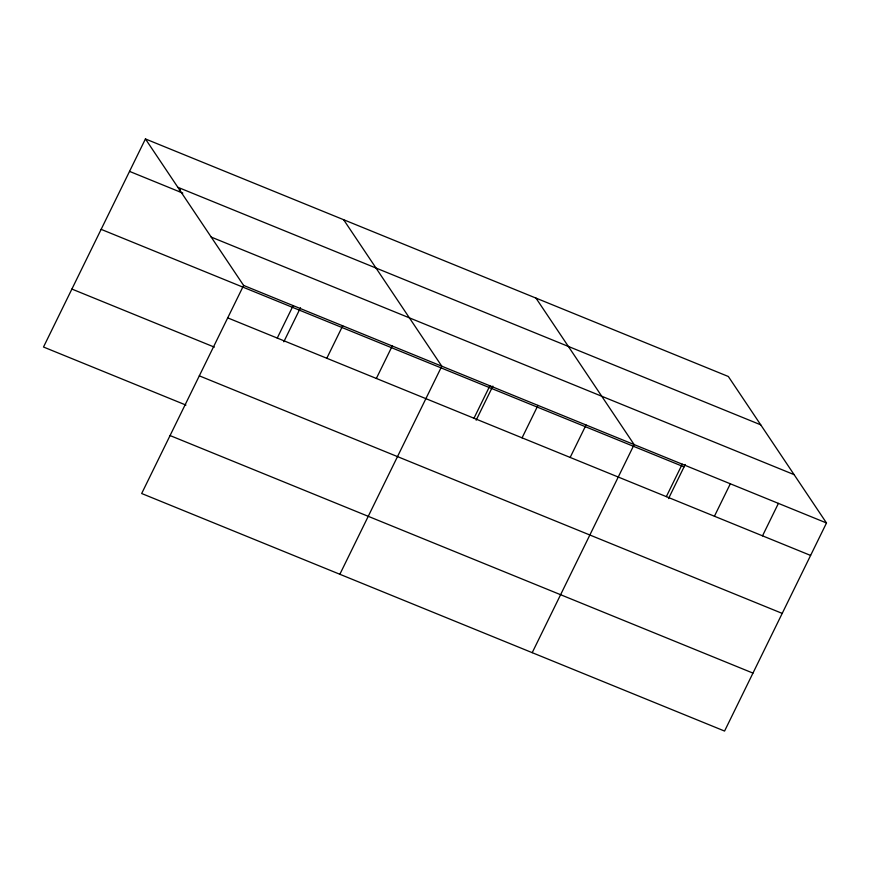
<?xml version="1.0" encoding="UTF-8"?>
<svg xmlns="http://www.w3.org/2000/svg" width="870" height="870" viewBox="0 0 870 870"><rect width="100%" height="100%" fill="white"/><g stroke="black" fill="none" stroke-linecap="round" stroke-linejoin="round"><path stroke-width="1.3" d="M145.431 138.939L243.611 285.425L141.669 493.507L724.569 731.061L826.5 522.979L728.331 376.492L145.431 138.939L43.5 347.021L185.941 405.072M179.079 191.585L180.264 189.181M277.258 338.071L293.157 305.62M283.805 341.801L300.509 307.708M326.805 358.266L342.704 325.815M376.351 378.461L392.239 346.01M339.855 574.276L441.786 366.194L343.617 219.708M473.976 418.242L489.875 385.791M476.162 420.199L492.866 386.095M522.065 437.849L537.964 405.398M570.154 457.446L586.054 424.995M532.212 652.663L634.143 444.592L535.974 298.106M666.333 496.639L682.232 464.188M668.519 498.586L685.223 464.493M714.422 516.236L730.321 483.785M762.511 535.833L778.411 503.382M177.828 187.278L760.728 424.832M129.543 171.39L182.798 193.096M211.214 237.086L794.103 474.639M243.611 285.425L826.5 522.979M101.148 229.354L684.037 466.907M227.712 317.876L810.601 555.43M71.895 289.058L214.335 347.119M199.317 375.84L782.206 613.393M170.063 435.555L752.952 673.097"/></g></svg>
